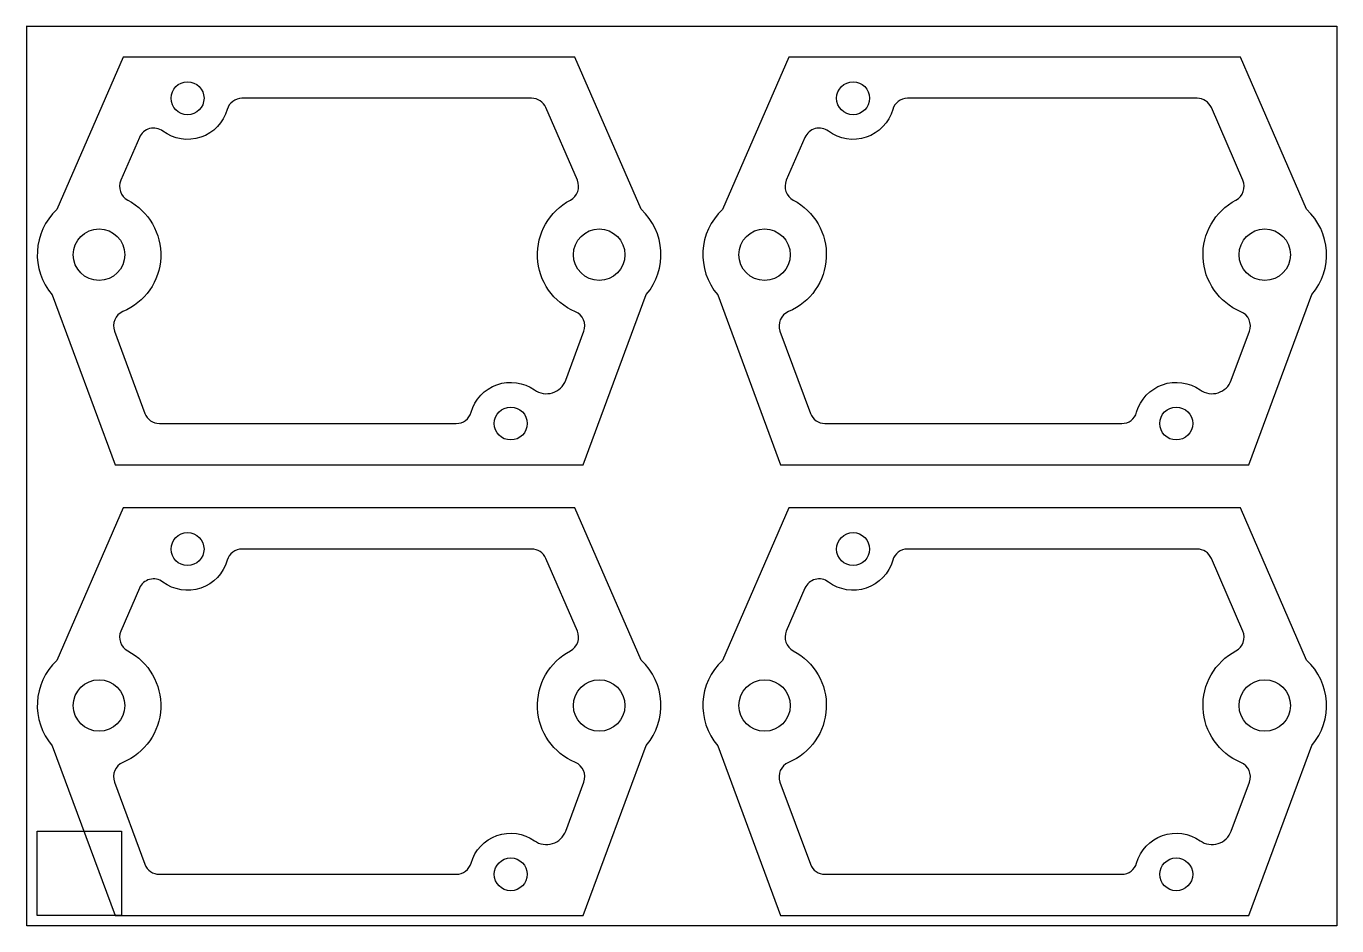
# Model space of a CAD drawing. Header units: inches. Extents: x -0.5 to 63.1, y -0.5 to 43.2.
import ezdxf

# ---------------------------------------------------------------- set-up
doc = ezdxf.new("R2010")
doc.units = ezdxf.units.IN
doc.header["$MEASUREMENT"] = 0
doc.layers.add('足回り', color=240, linetype='Continuous')

msp = doc.modelspace()

# ---------------------------------------------------------------- linework, layer by layer
msp.add_lwpolyline([(-0.537, 43.2), (63.134, 43.2), (63.134, -0.5), (-0.5, -0.5), (-0.5, 43.2)])
at = {"layer": '足回り'}
for points in [[(4.174, 41.7), (0.954, 34.294, 0.402217), (0.723, 30.146), (3.777, 21.9), (26.524, 21.9), (29.588, 30.161, 0.402111), (29.332, 34.306), (26.124, 41.7)], [(36.507, 41.7), (33.287, 34.294, 0.402217), (33.057, 30.146), (36.111, 21.9), (58.858, 21.9), (61.922, 30.161, 0.402111), (61.666, 34.306), (58.458, 41.7)], [(21.075, 24.445, -0.517735), (24.156, 25.532, 0.492887), (25.671, 26), (25.671, 26), (26.554, 28.38, 0.402164), (26.141, 29.333, -0.633801), (25.9, 34.753, 0.39212), (26.238, 35.715), (24.705, 39.249, 0.298792), (24.017, 39.7), (9.945, 39.7, 0.335437), (9.224, 39.155, -0.526329), (6.1, 38.1, 0.484306), (4.962, 37.799), (4.057, 35.718, 0.392688), (4.396, 34.755, -0.633819), (4.162, 29.334, 0.401661), (3.749, 28.382), (5.228, 24.39, 0.313749), (5.931, 23.9), (20.354, 23.9, 0.335437)], [(53.409, 24.445, -0.517735), (56.49, 25.532, 0.492887), (58.005, 26), (58.005, 26), (58.888, 28.38, 0.402164), (58.475, 29.333, -0.633801), (58.234, 34.753, 0.39212), (58.572, 35.715), (57.039, 39.249, 0.298792), (56.351, 39.7), (42.279, 39.7, 0.335437), (41.558, 39.155, -0.526329), (38.434, 38.1, 0.484306), (37.296, 37.799), (36.391, 35.718, 0.392688), (36.73, 34.755, -0.633819), (36.496, 29.334, 0.401661), (36.083, 28.382), (37.562, 24.39, 0.313749), (38.265, 23.9), (52.688, 23.9, 0.335437)], [(4.174, 19.8), (0.954, 12.394, 0.402217), (0.723, 8.246), (3.777, 0), (26.524, 0), (29.588, 8.261, 0.402111), (29.332, 12.406), (26.124, 19.8)], [(36.507, 19.8), (33.287, 12.394, 0.402217), (33.057, 8.246), (36.111, 0), (58.858, 0), (61.922, 8.261, 0.402111), (61.666, 12.406), (58.458, 19.8)], [(21.075, 2.545, -0.517735), (24.156, 3.632, 0.492887), (25.671, 4.1), (25.671, 4.1), (26.554, 6.48, 0.402164), (26.141, 7.433, -0.633801), (25.9, 12.853, 0.39212), (26.238, 13.815), (24.705, 17.349, 0.298792), (24.017, 17.8), (9.945, 17.8, 0.335437), (9.224, 17.255, -0.526329), (6.1, 16.2, 0.484306), (4.962, 15.899), (4.057, 13.818, 0.392688), (4.396, 12.855, -0.633819), (4.162, 7.434, 0.401661), (3.749, 6.482), (5.228, 2.49, 0.313749), (5.931, 2), (20.354, 2, 0.335437)], [(53.409, 2.545, -0.517735), (56.49, 3.632, 0.492887), (58.005, 4.1), (58.005, 4.1), (58.888, 6.48, 0.402164), (58.475, 7.433, -0.633801), (58.234, 12.853, 0.39212), (58.572, 13.815), (57.039, 17.349, 0.298792), (56.351, 17.8), (42.279, 17.8, 0.335437), (41.558, 17.255, -0.526329), (38.434, 16.2, 0.484306), (37.296, 15.899), (36.391, 13.818, 0.392688), (36.73, 12.855, -0.633819), (36.496, 7.434, 0.401661), (36.083, 6.482), (37.562, 2.49, 0.313749), (38.265, 2), (52.688, 2, 0.335437)]]:
    msp.add_lwpolyline(points, format="xyb", close=True, dxfattribs=at)
msp.add_lwpolyline([(0, 4.095), (4.097, 4.095), (4.097, 0), (0, 0)], close=True, dxfattribs=at)
for centre, radius in [((7.3, 39.7), 0.8), ((39.634, 39.7), 0.8), ((3, 32.1), 1.25), ((27.3, 32.1), 1.25), ((35.334, 32.1), 1.25), ((59.634, 32.1), 1.25), ((23, 23.9), 0.8), ((55.334, 23.9), 0.8), ((7.3, 17.8), 0.8), ((39.634, 17.8), 0.8), ((3, 10.2), 1.25), ((27.3, 10.2), 1.25), ((35.334, 10.2), 1.25), ((59.634, 10.2), 1.25), ((23, 2), 0.8), ((55.334, 2), 0.8)]:
    msp.add_circle(centre, radius, dxfattribs=at)

doc.saveas('drawing.dxf')
